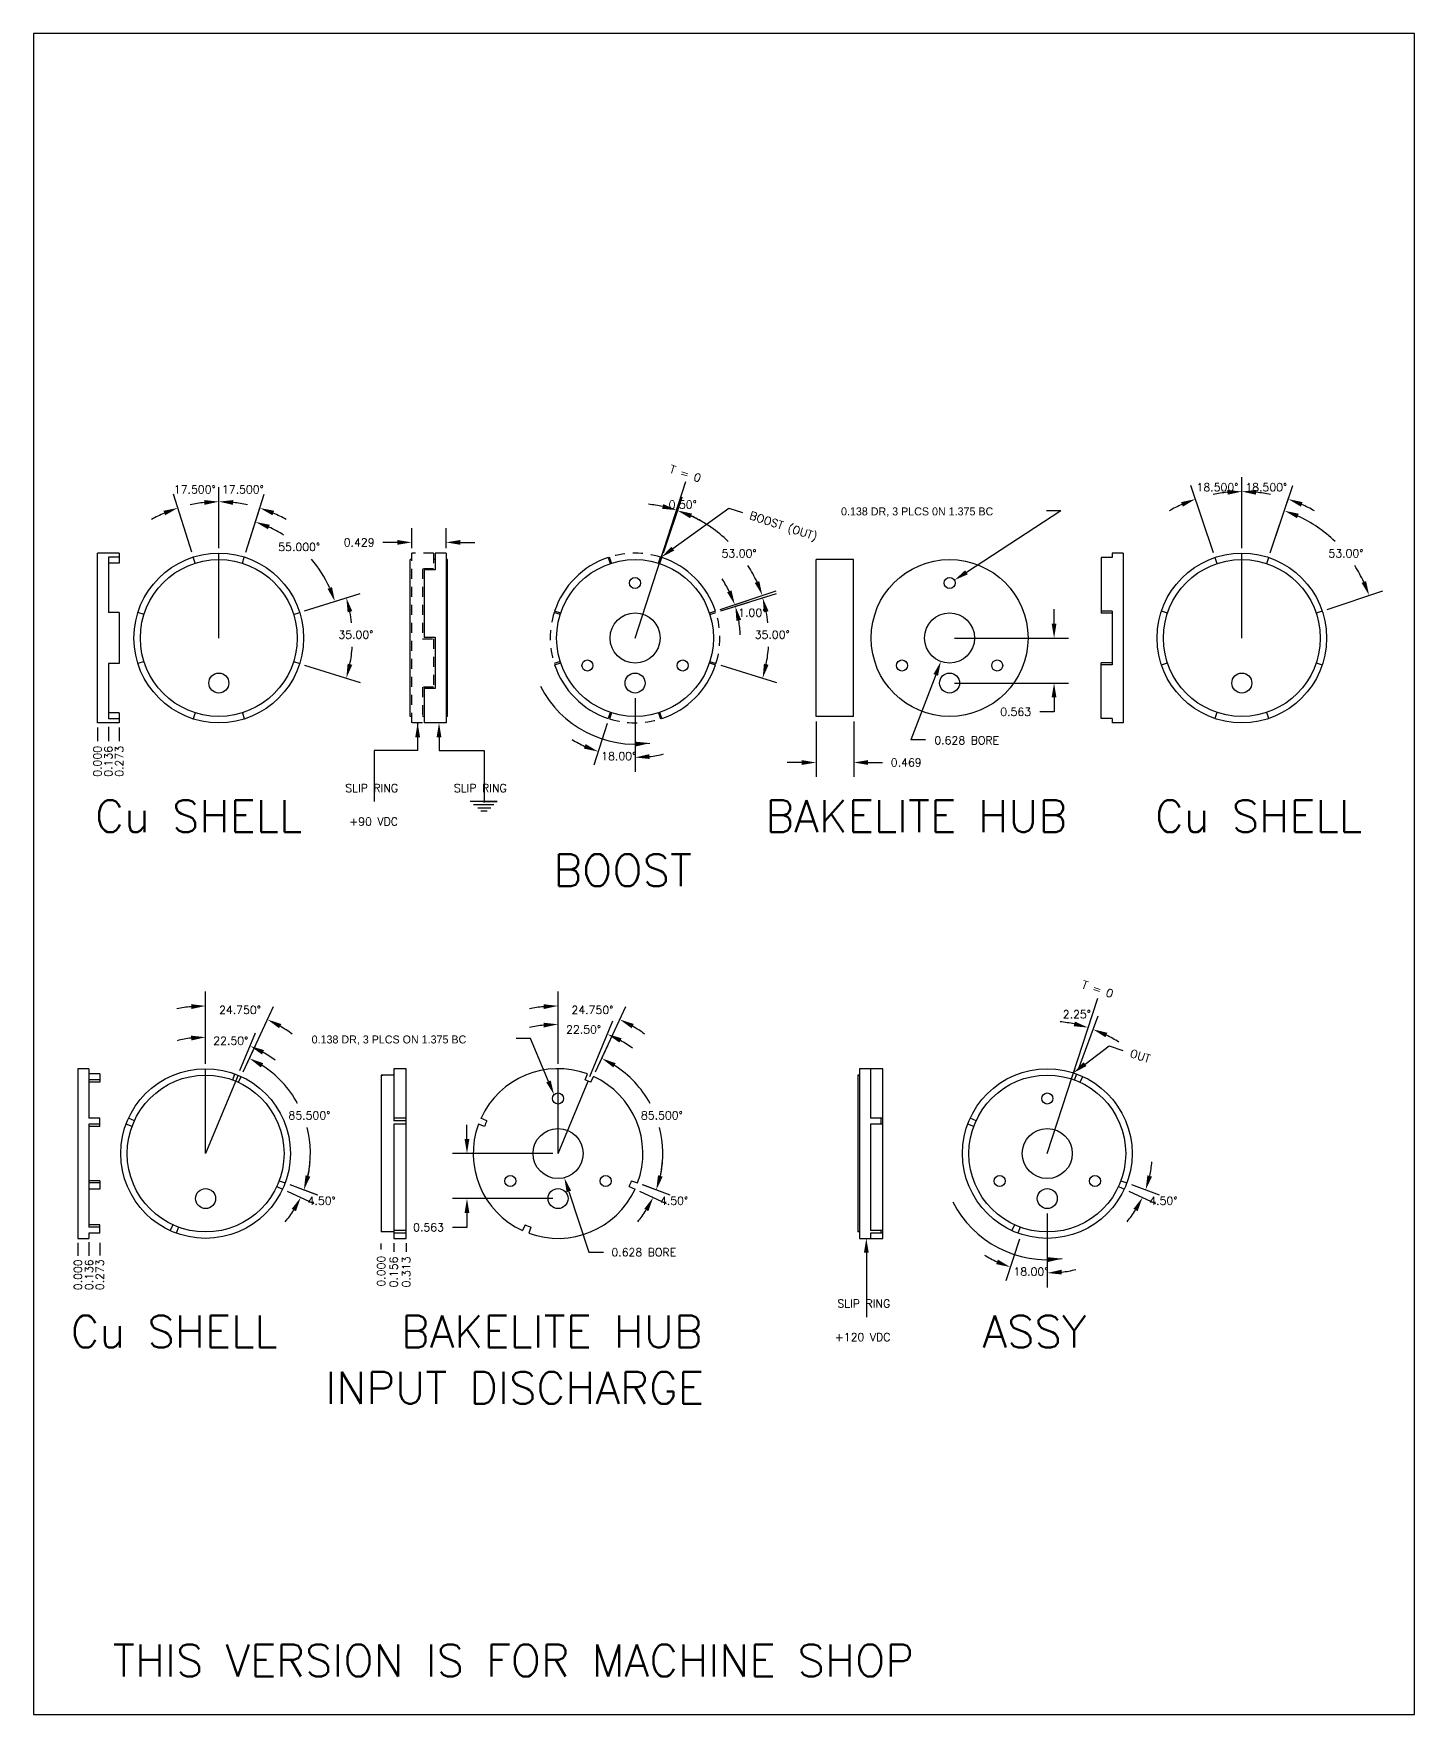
# Model space of a CAD drawing. Extents: x 0 to 50.6, y 0 to 21.
# Drawn here: x 33.34 to 50.59, y 0 to 21 of the extents above; entities that cross this region are included whole.
import ezdxf
from ezdxf.enums import TextEntityAlignment as Align

# ---------------------------------------------------------------- set-up
doc = ezdxf.new("R2010")
doc.units = 0
doc.header["$MEASUREMENT"] = 0
doc.linetypes.add('HIDDEN2', pattern=[0.1875, 0.125, -0.0625])
doc.layers.get('0').update_dxf_attribs({"linetype": 'CONTINUOUS'})
doc.layers.get('DEFPOINTS').update_dxf_attribs({"linetype": 'CONTINUOUS'})
for name, color, linetype in [('BORDER', 5, 'CONTINUOUS'), ('DIM', 1, 'CONTINUOUS'), ('HIDDEN2', 4, 'HIDDEN2'), ('OBJECT', 3, 'CONTINUOUS'), ('TEXT', 1, 'CONTINUOUS')]:
    doc.layers.add(name, color=color, linetype=linetype)
doc.styles.add('SIMPLEX', font='SIMPLEX')
doc.dimstyles.get("Standard").update_dxf_attribs({"dimtxt": 0.1, "dimasz": 0.18, "dimexe": 0.18, "dimexo": 0.063, "dimgap": 0.1, "dimtad": 0, "dimtih": 1, "dimtoh": 1, "dimdec": 3, "dimzin": 0, "dimdsep": 46, "dimtxsty": 'SIMPLEX', "dimcen": 0.1, "dimclrd": 1, "dimclre": 1, "dimclrt": 1, "dimadec": 0, "dimazin": 0, "dimtfac": 0.8, "dimtdec": 3, "dimtofl": 0, "dimtmove": 2, "dimatfit": 3, "dimfxl": 1, "dimtolj": 1, "dimtzin": 0, "dimarcsym": 0})

# ---------------------------------------------------------------- blocks, each defined once
blk = doc.blocks.new('*D14')
at = {"color": 1, "linetype": 'ByBlock', "transparency": 16777216}
for p, q in [((55.941, 10.933), (56.636, 11.152)), ((55.941, 10.258), (56.636, 10.039))]:
    blk.add_line(p, q, dxfattribs=at)
for start, end in [(6.5905, 11.3268), (348.6732, 356.2897)]:
    blk.add_arc((54.87, 10.595), 1.671, start, end, dxfattribs=at)
for points in [[(56.48, 10.916), (56.538, 10.931), (56.464, 11.098)], [(56.538, 10.26), (56.48, 10.275), (56.464, 10.093)]]:
    blk.add_solid(points, dxfattribs=at)
at = {"layer": 'DEFPOINTS', "color": 0, "linetype": 'ByBlock', "transparency": 16777216}
for p in [(55.805, 10.89), (55.881, 10.914), (56.529, 10.803), (55.805, 10.301), (55.881, 10.277)]:
    blk.add_point(p, dxfattribs=at)
at = {"color": 1, "linetype": 'ByBlock', "transparency": 16777216, "style": 'SIMPLEX'}
blk.add_text('35.00%%d', height=0.1, dxfattribs=at).set_placement((56.583, 10.637), align=Align.MIDDLE_CENTER)
blk = doc.blocks.new('*D21')
at = {"color": 1, "linetype": 'ByBlock', "transparency": 16777216}
for p, q in [((49.82, 9.845), (49.82, 8.923)), ((49.473, 9.527), (49.303, 9.005))]:
    blk.add_line(p, q, dxfattribs=at)
for start, end in [(238.1689, 245.0844), (276.9156, 283.8311)]:
    blk.add_arc((49.82, 10.595), 1.492, start, end, dxfattribs=at)
for points in [[(49.202, 9.27), (49.18, 9.214), (49.359, 9.176)], [(50.001, 9.084), (49.998, 9.144), (49.82, 9.103)]]:
    blk.add_solid(points, dxfattribs=at)
at = {"layer": 'DEFPOINTS', "color": 0, "linetype": 'ByBlock', "transparency": 16777216}
for p in [(50.162, 11.649), (49.82, 10.595), (49.82, 9.908), (49.492, 9.587), (49.626, 9.116)]:
    blk.add_point(p, dxfattribs=at)
at = {"color": 1, "linetype": 'ByBlock', "transparency": 16777216, "style": 'SIMPLEX'}
blk.add_text('18.00%%d', height=0.1, dxfattribs=at).set_placement((49.615, 9.12), align=Align.MIDDLE_CENTER)
blk = doc.blocks.new('*D25')
at = {"color": 1, "linetype": 'ByBlock', "transparency": 16777216}
for p, q in [((40.615, 10.125), (40.948, 9.972)), ((40.648, 10.207), (40.992, 10.08))]:
    blk.add_line(p, q, dxfattribs=at)
for start, end in [(347.6312, 355.5124), (319.4876, 327.3688)]:
    blk.add_arc((39.595, 10.595), 1.31, start, end, dxfattribs=at)
for points in [[(40.903, 10.307), (40.845, 10.323), (40.824, 10.142)], [(40.671, 9.904), (40.724, 9.875), (40.784, 10.047)]]:
    blk.add_solid(points, dxfattribs=at)
at = {"layer": 'DEFPOINTS', "color": 0, "linetype": 'ByBlock', "transparency": 16777216}
for p in [(40.485, 10.185), (40.514, 10.256), (40.558, 10.152), (40.589, 10.229), (40.805, 10.095)]:
    blk.add_point(p, dxfattribs=at)
at = {"color": 1, "linetype": 'ByBlock', "transparency": 16777216, "style": 'SIMPLEX'}
blk.add_text('4.50%%d', height=0.1, dxfattribs=at).set_placement((41.045, 10.006), align=Align.MIDDLE_CENTER)
blk = doc.blocks.new('*D24')
at = {"color": 1, "linetype": 'ByBlock', "transparency": 16777216}
for p, q in [((45.019, 10.125), (45.352, 9.972)), ((45.053, 10.207), (45.397, 10.08))]:
    blk.add_line(p, q, dxfattribs=at)
for start, end in [(347.6312, 355.5124), (319.4876, 327.3688)]:
    blk.add_arc((43.999, 10.595), 1.31, start, end, dxfattribs=at)
for points in [[(45.307, 10.307), (45.25, 10.323), (45.228, 10.142)], [(45.076, 9.904), (45.128, 9.875), (45.188, 10.047)]]:
    blk.add_solid(points, dxfattribs=at)
at = {"layer": 'DEFPOINTS', "color": 0, "linetype": 'ByBlock', "transparency": 16777216}
for p in [(44.889, 10.185), (44.919, 10.256), (44.962, 10.152), (44.994, 10.229), (45.21, 10.095)]:
    blk.add_point(p, dxfattribs=at)
at = {"color": 1, "linetype": 'ByBlock', "transparency": 16777216, "style": 'SIMPLEX'}
blk.add_text('4.50%%d', height=0.1, dxfattribs=at).set_placement((45.449, 10.006), align=Align.MIDDLE_CENTER)
blk = doc.blocks.new('*D22')
at = {"color": 1, "linetype": 'ByBlock', "transparency": 16777216}
for p, q in [((50.84, 10.125), (51.173, 9.972)), ((50.873, 10.207), (51.217, 10.08))]:
    blk.add_line(p, q, dxfattribs=at)
for start, end in [(347.6312, 355.5124), (319.4876, 327.3688)]:
    blk.add_arc((49.82, 10.595), 1.31, start, end, dxfattribs=at)
for points in [[(51.128, 10.307), (51.07, 10.323), (51.049, 10.142)], [(50.896, 9.904), (50.949, 9.875), (51.009, 10.047)]]:
    blk.add_solid(points, dxfattribs=at)
at = {"layer": 'DEFPOINTS', "color": 0, "linetype": 'ByBlock', "transparency": 16777216}
for p in [(50.71, 10.185), (50.739, 10.256), (50.782, 10.152), (50.814, 10.229), (51.03, 10.095)]:
    blk.add_point(p, dxfattribs=at)
at = {"color": 1, "linetype": 'ByBlock', "transparency": 16777216, "style": 'SIMPLEX'}
blk.add_text('4.50%%d', height=0.1, dxfattribs=at).set_placement((51.27, 10.006), align=Align.MIDDLE_CENTER)
blk = doc.blocks.new('*D23')
at = {"color": 1, "linetype": 'ByBlock', "transparency": 16777216}
blk.add_line((50.209, 11.649), (50.455, 12.316), dxfattribs=at)
for start, end in [(78.2377, 84.4755), (57.2745, 63.5123)]:
    blk.add_arc((49.82, 10.595), 1.654, start, end, dxfattribs=at)
for points in [[(50.165, 12.244), (50.149, 12.186), (50.331, 12.169)], [(50.546, 12.048), (50.57, 12.104), (50.392, 12.147)]]:
    blk.add_solid(points, dxfattribs=at)
at = {"layer": 'DEFPOINTS', "color": 0, "linetype": 'ByBlock', "transparency": 16777216}
for p in [(50.451, 12.538), (50.363, 12.158), (50.187, 11.59), (50.159, 11.515), (49.82, 10.595)]:
    blk.add_point(p, dxfattribs=at)
at = {"color": 1, "linetype": 'ByBlock', "transparency": 16777216, "style": 'SIMPLEX'}
blk.add_text('2.25%%d', height=0.1, dxfattribs=at).set_placement((50.189, 12.335), align=Align.MIDDLE_CENTER)
blk = doc.blocks.new('*D15')
at = {"color": 1, "linetype": 'ByBlock', "transparency": 16777216}
for p, q in [((59.366, 9.845), (59.366, 8.923)), ((59.019, 9.527), (58.849, 9.005))]:
    blk.add_line(p, q, dxfattribs=at)
for start, end in [(238.1689, 245.0844), (276.9156, 283.8311)]:
    blk.add_arc((59.366, 10.595), 1.492, start, end, dxfattribs=at)
for points in [[(58.748, 9.27), (58.726, 9.214), (58.905, 9.176)], [(59.547, 9.084), (59.544, 9.144), (59.366, 9.103)]]:
    blk.add_solid(points, dxfattribs=at)
at = {"layer": 'DEFPOINTS', "color": 0, "linetype": 'ByBlock', "transparency": 16777216}
for p in [(59.708, 11.649), (59.366, 10.595), (59.366, 9.908), (59.038, 9.587), (59.172, 9.116)]:
    blk.add_point(p, dxfattribs=at)
at = {"color": 1, "linetype": 'ByBlock', "transparency": 16777216, "style": 'SIMPLEX'}
blk.add_text('18.00%%d', height=0.1, dxfattribs=at).set_placement((59.161, 9.12), align=Align.MIDDLE_CENTER)
blk = doc.blocks.new('*D16')
at = {"color": 1, "linetype": 'ByBlock', "transparency": 16777216}
blk.add_line((59.722, 11.66), (59.956, 12.359), dxfattribs=at)
for start, end in [(78.1445, 84.2891), (59.2109, 65.3555)]:
    blk.add_arc((59.366, 10.595), 1.679, start, end, dxfattribs=at)
for points in [[(59.719, 12.268), (59.703, 12.21), (59.885, 12.193)], [(60.055, 12.094), (60.077, 12.15), (59.899, 12.188)]]:
    blk.add_solid(points, dxfattribs=at)
at = {"layer": 'DEFPOINTS', "color": 0, "linetype": 'ByBlock', "transparency": 16777216}
for p in [(60.001, 12.549), (59.892, 12.19), (59.702, 11.601), (59.677, 11.525), (59.366, 10.595)]:
    blk.add_point(p, dxfattribs=at)
at = {"color": 1, "linetype": 'ByBlock', "transparency": 16777216, "style": 'SIMPLEX'}
blk.add_text('0.50%%d', height=0.1, dxfattribs=at).set_placement((59.961, 12.263), align=Align.MIDDLE_CENTER)
blk = doc.blocks.new('*D19')
at = {"color": 1, "linetype": 'ByBlock', "transparency": 16777216}
for p, q in [((60.437, 10.933), (61.132, 11.152)), ((60.437, 10.258), (61.132, 10.039))]:
    blk.add_line(p, q, dxfattribs=at)
for start, end in [(6.5905, 11.3268), (348.6732, 356.2897)]:
    blk.add_arc((59.366, 10.595), 1.671, start, end, dxfattribs=at)
for points in [[(60.976, 10.916), (61.034, 10.931), (60.96, 11.098)], [(61.034, 10.26), (60.976, 10.275), (60.96, 10.093)]]:
    blk.add_solid(points, dxfattribs=at)
at = {"layer": 'DEFPOINTS', "color": 0, "linetype": 'ByBlock', "transparency": 16777216}
for p in [(60.3, 10.89), (60.377, 10.914), (61.024, 10.803), (60.3, 10.301), (60.377, 10.277)]:
    blk.add_point(p, dxfattribs=at)
at = {"color": 1, "linetype": 'ByBlock', "transparency": 16777216, "style": 'SIMPLEX'}
blk.add_text('35.00%%d', height=0.1, dxfattribs=at).set_placement((61.079, 10.637), align=Align.MIDDLE_CENTER)
blk = doc.blocks.new('*D18')
at = {"color": 1, "linetype": 'ByBlock', "transparency": 16777216}
for p, q in [((60.431, 10.952), (60.783, 11.07)), ((60.437, 10.933), (60.791, 11.045))]:
    blk.add_line(p, q, dxfattribs=at)
for start, end in [(26.3526, 34.2052), (1.7948, 9.6474)]:
    blk.add_arc((59.366, 10.595), 1.314, start, end, dxfattribs=at)
for points in [[(60.571, 11.19), (60.516, 11.167), (60.612, 11.013)], [(60.632, 10.809), (60.691, 10.823), (60.619, 10.991)]]:
    blk.add_solid(points, dxfattribs=at)
at = {"layer": 'DEFPOINTS', "color": 0, "linetype": 'ByBlock', "transparency": 16777216}
for p in [(60.371, 10.932), (60.616, 11.002), (60.295, 10.906), (60.3, 10.89), (60.377, 10.914)]:
    blk.add_point(p, dxfattribs=at)
at = {"color": 1, "linetype": 'ByBlock', "transparency": 16777216, "style": 'SIMPLEX'}
blk.add_text('1.00%%d', height=0.1, dxfattribs=at).set_placement((60.83, 10.912), align=Align.MIDDLE_CENTER)
blk = doc.blocks.new('*D17')
at = {"color": 1, "linetype": 'ByBlock', "transparency": 16777216}
for p, q in [((59.722, 11.66), (59.955, 12.357)), ((60.431, 10.952), (61.127, 11.185))]:
    blk.add_line(p, q, dxfattribs=at)
for start, end in [(46.0211, 65.3485), (24.6515, 32.7341)]:
    blk.add_arc((59.366, 10.595), 1.677, start, end, dxfattribs=at)
for points in [[(60.054, 12.092), (60.076, 12.148), (59.898, 12.186)], [(60.918, 11.306), (60.862, 11.284), (60.956, 11.128)]]:
    blk.add_solid(points, dxfattribs=at)
at = {"layer": 'DEFPOINTS', "color": 0, "linetype": 'ByBlock', "transparency": 16777216}
for p in [(59.702, 11.601), (60.669, 11.652), (59.677, 11.525), (60.371, 10.932), (60.295, 10.906)]:
    blk.add_point(p, dxfattribs=at)
at = {"color": 1, "linetype": 'ByBlock', "transparency": 16777216, "style": 'SIMPLEX'}
blk.add_text('53.00%%d', height=0.1, dxfattribs=at).set_placement((60.666, 11.652), align=Align.MIDDLE_CENTER)
blk = doc.blocks.new('*D20')
at = {"color": 1, "linetype": 'ByBlock', "transparency": 16777216}
for p, q in [((68.424, 11.66), (68.657, 12.357)), ((69.133, 10.952), (69.83, 11.185))]:
    blk.add_line(p, q, dxfattribs=at)
for start, end in [(46.0211, 65.3485), (24.6515, 32.7341)]:
    blk.add_arc((68.068, 10.595), 1.677, start, end, dxfattribs=at)
for points in [[(68.757, 12.092), (68.779, 12.148), (68.6, 12.186)], [(69.621, 11.306), (69.565, 11.284), (69.659, 11.128)]]:
    blk.add_solid(points, dxfattribs=at)
at = {"layer": 'DEFPOINTS', "color": 0, "linetype": 'ByBlock', "transparency": 16777216}
for p in [(68.404, 11.601), (69.371, 11.652), (68.379, 11.525), (69.073, 10.932), (68.998, 10.906)]:
    blk.add_point(p, dxfattribs=at)
at = {"color": 1, "linetype": 'ByBlock', "transparency": 16777216, "style": 'SIMPLEX'}
blk.add_text('53.00%%d', height=0.1, dxfattribs=at).set_placement((69.369, 11.652), align=Align.MIDDLE_CENTER)
blk = doc.blocks.new('*D26')
at = {"color": 1, "linetype": 'ByBlock', "transparency": 16777216}
for p, q in [((39.595, 11.717), (39.595, 12.229)), ((40.024, 11.632), (40.22, 12.105))]:
    blk.add_line(p, q, dxfattribs=at)
for start, end in [(97.0979, 104.1959), (53.3041, 60.4021)]:
    blk.add_arc((39.595, 10.595), 1.454, start, end, dxfattribs=at)
for points in [[(39.413, 12.068), (39.417, 12.008), (39.595, 12.049)], [(40.3, 11.833), (40.326, 11.887), (40.151, 11.939)]]:
    blk.add_solid(points, dxfattribs=at)
at = {"layer": 'DEFPOINTS', "color": 0, "linetype": 'ByBlock', "transparency": 16777216}
for p in [(39.923, 12.012), (39.595, 11.654), (40, 11.574), (39.595, 10.595), (39.595, 10.595)]:
    blk.add_point(p, dxfattribs=at)
at = {"color": 1, "linetype": 'ByBlock', "transparency": 16777216, "style": 'SIMPLEX'}
blk.add_text('22.50%%d', height=0.1, dxfattribs=at).set_placement((39.909, 12.005), align=Align.MIDDLE_CENTER)
blk = doc.blocks.new('*D27')
at = {"color": 1, "linetype": 'ByBlock', "transparency": 16777216}
for p, q in [((43.999, 11.719), (43.999, 12.39)), ((44.398, 11.559), (44.686, 12.253))]:
    blk.add_line(p, q, dxfattribs=at)
for start, end in [(96.3925, 102.785), (54.715, 61.1075)]:
    blk.add_arc((43.999, 10.595), 1.614, start, end, dxfattribs=at)
for points in [[(43.818, 12.23), (43.821, 12.17), (43.999, 12.21)], [(44.766, 11.982), (44.792, 12.036), (44.617, 12.087)]]:
    blk.add_solid(points, dxfattribs=at)
at = {"layer": 'DEFPOINTS', "color": 0, "linetype": 'ByBlock', "transparency": 16777216}
for p in [(44.26, 12.188), (43.999, 11.656), (44.374, 11.501), (43.999, 10.595), (43.999, 10.595)]:
    blk.add_point(p, dxfattribs=at)
at = {"color": 1, "linetype": 'ByBlock', "transparency": 16777216, "style": 'SIMPLEX'}
blk.add_text('22.50%%d', height=0.1, dxfattribs=at).set_placement((44.318, 12.145), align=Align.MIDDLE_CENTER)
blk = doc.blocks.new('*D28')
at = {"color": 1, "linetype": 'ByBlock', "transparency": 16777216}
for p, q in [((39.595, 11.717), (39.595, 12.62)), ((40.065, 11.615), (40.442, 12.434))]:
    blk.add_line(p, q, dxfattribs=at)
for start, end in [(95.594, 101.1879), (54.0621, 59.656)]:
    blk.add_arc((39.595, 10.595), 1.844, start, end, dxfattribs=at)
for points in [[(39.414, 12.461), (39.417, 12.401), (39.595, 12.44)], [(40.513, 12.161), (40.541, 12.214), (40.367, 12.27)]]:
    blk.add_solid(points, dxfattribs=at)
at = {"layer": 'DEFPOINTS', "color": 0, "linetype": 'ByBlock', "transparency": 16777216}
for p in [(40.024, 12.389), (39.595, 11.654), (40.039, 11.558), (40.005, 11.485), (39.595, 10.595)]:
    blk.add_point(p, dxfattribs=at)
at = {"color": 1, "linetype": 'ByBlock', "transparency": 16777216, "style": 'SIMPLEX'}
blk.add_text('24.750%%d', height=0.1, dxfattribs=at).set_placement((40.024, 12.389), align=Align.MIDDLE_CENTER)
blk = doc.blocks.new('*D29')
at = {"color": 1, "linetype": 'ByBlock', "transparency": 16777216}
for p, q in [((40.065, 11.615), (40.218, 11.947)), ((40.648, 10.207), (40.991, 10.08))]:
    blk.add_line(p, q, dxfattribs=at)
for start, end in [(28.5942, 57.3624), (347.6376, 14.4386)]:
    blk.add_arc((39.595, 10.595), 1.309, start, end, dxfattribs=at)
for points in [[(40.286, 11.671), (40.315, 11.724), (40.143, 11.784)], [(40.902, 10.307), (40.844, 10.324), (40.823, 10.143)]]:
    blk.add_solid(points, dxfattribs=at)
at = {"layer": 'DEFPOINTS', "color": 0, "linetype": 'ByBlock', "transparency": 16777216}
for p in [(40.039, 11.558), (40.005, 11.485), (40.828, 11.033), (40.514, 10.256), (40.589, 10.229)]:
    blk.add_point(p, dxfattribs=at)
at = {"color": 1, "linetype": 'ByBlock', "transparency": 16777216, "style": 'SIMPLEX'}
blk.add_text('85.500%%d', height=0.1, dxfattribs=at).set_placement((40.892, 11.072), align=Align.MIDDLE_CENTER)
blk = doc.blocks.new('*D30')
at = {"color": 1, "linetype": 'ByBlock', "transparency": 16777216}
for p, q in [((55.208, 11.666), (55.382, 12.218)), ((55.941, 10.933), (56.493, 11.107))]:
    blk.add_line(p, q, dxfattribs=at)
for start, end in [(57.8196, 65.7166), (24.2834, 40.4789)]:
    blk.add_arc((54.87, 10.595), 1.521, start, end, dxfattribs=at)
for points in [[(55.485, 11.954), (55.507, 12.01), (55.328, 12.046)], [(56.285, 11.232), (56.229, 11.21), (56.321, 11.053)]]:
    blk.add_solid(points, dxfattribs=at)
at = {"layer": 'DEFPOINTS', "color": 0, "linetype": 'ByBlock', "transparency": 16777216}
for p in [(55.189, 11.606), (55.88, 11.733), (55.165, 11.53), (55.805, 10.89), (55.881, 10.914)]:
    blk.add_point(p, dxfattribs=at)
at = {"color": 1, "linetype": 'ByBlock', "transparency": 16777216, "style": 'SIMPLEX'}
blk.add_text('55.000%%d', height=0.1, dxfattribs=at).set_placement((55.875, 11.733), align=Align.MIDDLE_CENTER)
blk = doc.blocks.new('*D31')
at = {"color": 1, "linetype": 'ByBlock', "transparency": 16777216}
for p, q in [((64.602, 10.775), (64.602, 10.955)), ((63.359, 10.595), (64.782, 10.595)), ((63.359, 10.033), (64.782, 10.033)), ((64.602, 9.673), (64.422, 9.673)), ((64.602, 9.853), (64.602, 9.673))]:
    blk.add_line(p, q, dxfattribs=at)
for points in [[(64.572, 10.775), (64.632, 10.775), (64.602, 10.595)], [(64.572, 9.853), (64.632, 9.853), (64.602, 10.033)]]:
    blk.add_solid(points, dxfattribs=at)
at = {"layer": 'DEFPOINTS', "color": 0, "linetype": 'ByBlock', "transparency": 16777216}
for p in [(63.296, 10.595), (63.296, 10.033), (64.602, 10.033)]:
    blk.add_point(p, dxfattribs=at)
at = {"color": 1, "linetype": 'ByBlock', "transparency": 16777216, "style": 'SIMPLEX'}
blk.add_text('0.563', height=0.1, dxfattribs=at).set_placement((64.122, 9.673), align=Align.MIDDLE_CENTER)
blk = doc.blocks.new('*D32')
at = {"color": 1, "linetype": 'ByBlock', "transparency": 16777216}
for p, q in [((54.589, 11.718), (54.589, 12.479)), ((54.926, 11.666), (55.155, 12.391))]:
    blk.add_line(p, q, dxfattribs=at)
for start, end in [(96.0583, 102.1167), (60.3833, 66.4417)]:
    blk.add_arc((54.589, 10.595), 1.703, start, end, dxfattribs=at)
for points in [[(54.407, 12.319), (54.41, 12.259), (54.589, 12.299)], [(55.259, 12.129), (55.28, 12.185), (55.101, 12.22)]]:
    blk.add_solid(points, dxfattribs=at)
at = {"layer": 'DEFPOINTS', "color": 0, "linetype": 'ByBlock', "transparency": 16777216}
for p in [(54.679, 12.296), (54.589, 11.655), (54.907, 11.606), (54.883, 11.53), (54.589, 10.595)]:
    blk.add_point(p, dxfattribs=at)
at = {"color": 1, "linetype": 'ByBlock', "transparency": 16777216, "style": 'SIMPLEX'}
blk.add_text('17.500%%d', height=0.1, dxfattribs=at).set_placement((54.889, 12.452), align=Align.MIDDLE_CENTER)
blk = doc.blocks.new('*D33')
at = {"color": 1, "linetype": 'ByBlock', "transparency": 16777216}
for p, q in [((54.251, 11.666), (54.022, 12.391)), ((54.589, 11.718), (54.589, 12.479))]:
    blk.add_line(p, q, dxfattribs=at)
for start, end in [(77.8833, 83.9417), (113.5583, 119.6167)]:
    blk.add_arc((54.589, 10.595), 1.703, start, end, dxfattribs=at)
for points in [[(53.897, 12.185), (53.918, 12.129), (54.076, 12.22)], [(54.767, 12.259), (54.77, 12.319), (54.589, 12.299)]]:
    blk.add_solid(points, dxfattribs=at)
at = {"layer": 'DEFPOINTS', "color": 0, "linetype": 'ByBlock', "transparency": 16777216}
for p in [(54.498, 12.296), (54.27, 11.606), (54.589, 11.655), (54.294, 11.53), (54.589, 10.595)]:
    blk.add_point(p, dxfattribs=at)
at = {"color": 1, "linetype": 'ByBlock', "transparency": 16777216, "style": 'SIMPLEX'}
blk.add_text('17.500%%d', height=0.1, dxfattribs=at).set_placement((54.288, 12.452), align=Align.MIDDLE_CENTER)
blk = doc.blocks.new('*D34')
at = {"color": 1, "linetype": 'ByBlock', "transparency": 16777216}
for p, q in [((68.068, 11.718), (68.068, 12.605)), ((68.424, 11.66), (68.706, 12.501))]:
    blk.add_line(p, q, dxfattribs=at)
for start, end in [(95.6387, 101.2774), (60.2226, 65.8613)]:
    blk.add_arc((68.068, 10.595), 1.83, start, end, dxfattribs=at)
for points in [[(67.887, 12.446), (67.89, 12.386), (68.068, 12.425)], [(68.806, 12.237), (68.827, 12.293), (68.649, 12.331)]]:
    blk.add_solid(points, dxfattribs=at)
at = {"layer": 'DEFPOINTS', "color": 0, "linetype": 'ByBlock', "transparency": 16777216}
for p in [(68.528, 12.366), (68.068, 11.655), (68.404, 11.601), (68.379, 11.525), (68.068, 10.595)]:
    blk.add_point(p, dxfattribs=at)
at = {"color": 1, "linetype": 'ByBlock', "transparency": 16777216, "style": 'SIMPLEX'}
blk.add_text('18.500%%d', height=0.1, dxfattribs=at).set_placement((68.373, 12.479), align=Align.MIDDLE_CENTER)
blk = doc.blocks.new('*D35')
at = {"color": 1, "linetype": 'ByBlock', "transparency": 16777216}
for p, q in [((68.068, 11.718), (68.068, 12.605)), ((67.712, 11.66), (67.43, 12.501))]:
    blk.add_line(p, q, dxfattribs=at)
for start, end in [(78.7226, 84.3613), (114.1387, 119.7774)]:
    blk.add_arc((68.068, 10.595), 1.83, start, end, dxfattribs=at)
for points in [[(68.246, 12.386), (68.249, 12.446), (68.068, 12.425)], [(67.309, 12.293), (67.331, 12.237), (67.488, 12.331)]]:
    blk.add_solid(points, dxfattribs=at)
at = {"layer": 'DEFPOINTS', "color": 0, "linetype": 'ByBlock', "transparency": 16777216}
for p in [(67.608, 12.366), (67.732, 11.601), (68.068, 11.655), (67.757, 11.525), (68.068, 10.595)]:
    blk.add_point(p, dxfattribs=at)
at = {"color": 1, "linetype": 'ByBlock', "transparency": 16777216, "style": 'SIMPLEX'}
blk.add_text('18.500%%d', height=0.1, dxfattribs=at).set_placement((67.763, 12.479), align=Align.MIDDLE_CENTER)
blk = doc.blocks.new('*D36')
at = {"color": 1, "linetype": 'ByBlock', "transparency": 16777216}
for p, q in [((42.861, 10.775), (42.861, 10.955)), ((43.936, 10.595), (42.681, 10.595)), ((43.936, 10.033), (42.681, 10.033)), ((42.861, 9.673), (42.681, 9.673)), ((42.861, 9.853), (42.861, 9.673))]:
    blk.add_line(p, q, dxfattribs=at)
for points in [[(42.831, 10.775), (42.891, 10.775), (42.861, 10.595)], [(42.831, 9.853), (42.891, 9.853), (42.861, 10.033)]]:
    blk.add_solid(points, dxfattribs=at)
at = {"layer": 'DEFPOINTS', "color": 0, "linetype": 'ByBlock', "transparency": 16777216}
for p in [(43.999, 10.595), (42.861, 10.033), (43.999, 10.033)]:
    blk.add_point(p, dxfattribs=at)
at = {"color": 1, "linetype": 'ByBlock', "transparency": 16777216, "style": 'SIMPLEX'}
blk.add_text('0.563', height=0.1, dxfattribs=at).set_placement((42.381, 9.673), align=Align.MIDDLE_CENTER)
blk = doc.blocks.new('*D37')
at = {"color": 1, "linetype": 'ByBlock', "transparency": 16777216}
for p, q in [((46.619, 12.406), (46.619, 11.713)), ((47.088, 12.406), (47.088, 11.713)), ((46.439, 11.893), (46.259, 11.893)), ((47.268, 11.893), (47.448, 11.893))]:
    blk.add_line(p, q, dxfattribs=at)
for points in [[(46.439, 11.923), (46.439, 11.863), (46.619, 11.893)], [(47.268, 11.923), (47.268, 11.863), (47.088, 11.893)]]:
    blk.add_solid(points, dxfattribs=at)
at = {"layer": 'DEFPOINTS', "color": 0, "linetype": 'ByBlock', "transparency": 16777216}
for p in [(46.619, 12.469), (47.088, 12.469), (47.088, 11.893)]:
    blk.add_point(p, dxfattribs=at)
at = {"color": 1, "linetype": 'ByBlock', "transparency": 16777216, "style": 'SIMPLEX'}
blk.add_text('0.469', height=0.1, dxfattribs=at).set_placement((47.745, 11.893), align=Align.MIDDLE_CENTER)
blk = doc.blocks.new('*D38')
at = {"color": 1, "linetype": 'ByBlock', "transparency": 16777216}
for p, q in [((41.565, 14.572), (41.565, 14.823)), ((41.994, 14.572), (41.994, 14.823)), ((41.385, 14.643), (41.205, 14.643)), ((42.174, 14.643), (42.354, 14.643))]:
    blk.add_line(p, q, dxfattribs=at)
for points in [[(41.385, 14.673), (41.385, 14.613), (41.565, 14.643)], [(42.174, 14.673), (42.174, 14.613), (41.994, 14.643)]]:
    blk.add_solid(points, dxfattribs=at)
at = {"layer": 'DEFPOINTS', "color": 0, "linetype": 'ByBlock', "transparency": 16777216}
for p in [(41.565, 14.643), (41.565, 14.509), (41.994, 14.509)]:
    blk.add_point(p, dxfattribs=at)
at = {"color": 1, "linetype": 'ByBlock', "transparency": 16777216, "style": 'SIMPLEX'}
blk.add_text('0.429', height=0.1, dxfattribs=at).set_placement((40.908, 14.643), align=Align.MIDDLE_CENTER)

msp = doc.modelspace()

# ---------------------------------------------------------------- linework, layer by layer
at = {"layer": 'BORDER'}
for p, q in [((33.3379, 21), (33.3379, 0)), ((50.593, 21), (33.3379, 21)), ((50.593, 0), (50.593, 21)), ((33.3379, 0), (50.593, 0))]:
    msp.add_line(p, q, dxfattribs=at)
at = {"layer": 'DIM'}
for p, q in [((40.8541, 13.4486), (41.4889, 15.4022)), ((35.6522, 13.4486), (35.6522, 14.5086)), ((38.4919, 14.5086), (38.3557, 14.5086)), ((38.3557, 14.5086), (38.3557, 14.3007)), ((38.4919, 14.5086), (38.4919, 12.3886)), ((41.1817, 14.4567), (41.1964, 14.502)), ((46.9531, 14.5086), (46.8169, 14.5086)), ((46.8169, 14.5086), (46.8169, 14.4538)), ((46.9531, 14.5086), (46.9531, 12.3886)), ((48.4367, 13.4486), (48.4367, 14.5078)), ((38.2194, 14.3007), (38.2194, 13.4579)), ((38.3557, 14.3007), (38.2194, 14.3007)), ((40.5178, 14.4538), (40.5432, 14.378)), ((41.1651, 14.378), (41.1905, 14.4538)), ((46.6806, 14.4538), (46.6806, 13.7596)), ((46.8169, 14.4538), (46.6806, 14.4538)), ((39.9248, 13.7596), (39.8489, 13.7849)), ((41.8594, 13.7849), (41.7835, 13.7596)), ((46.8169, 13.7849), (46.6806, 13.7849)), ((46.8169, 13.7596), (46.6806, 13.7596)), ((46.8169, 13.7849), (46.8169, 13.1122)), ((38.2194, 13.4579), (38.3557, 13.4579)), ((38.3557, 13.4579), (38.3557, 12.8181)), ((39.8489, 13.1123), (39.9248, 13.1376)), ((41.7835, 13.1376), (41.8594, 13.1123)), ((46.8169, 13.1376), (46.6806, 13.1376)), ((46.6806, 12.4433), (46.6806, 13.1376)), ((46.8169, 13.1122), (46.6806, 13.1122)), ((38.2194, 12.8181), (38.2194, 12.3886)), ((38.3557, 12.8181), (38.2194, 12.8181)), ((40.5432, 12.5192), (40.5178, 12.4434)), ((46.8169, 12.4433), (46.6806, 12.4433)), ((46.8169, 12.4433), (46.8169, 12.3886)), ((34.136, 12.3286), (34.136, 12.1603)), ((34.2723, 12.3393), (34.2723, 12.1603)), ((34.4085, 12.332), (34.4085, 12.1603)), ((38.4919, 12.3886), (38.2194, 12.3886)), ((46.9531, 12.3886), (46.8169, 12.3886)), ((38.4043, 12.0438), (38.9699, 12.0438)), ((38.9699, 12.0438), (38.9699, 11.3951)), ((39.1321, 11.4061), (38.7926, 11.4061)), ((38.8365, 11.3696), (39.09, 11.3696)), ((38.8872, 11.3257), (39.0528, 11.3257)), ((38.9278, 11.2886), (39.0055, 11.2886)), ((46.0058, 7.0074), (46.6369, 8.9497)), ((35.4872, 7.0074), (35.4872, 8.066)), ((35.8926, 7.986), (35.4872, 7.0074)), ((46.3334, 8.0155), (46.3481, 8.0608)), ((40.0269, 6.5341), (40.2778, 5.774)), ((33.8926, 5.8925), (33.8926, 5.73)), ((34.0289, 5.8999), (34.0289, 5.73)), ((34.1651, 5.8925), (34.1651, 5.7323)), ((37.6815, 5.8078), (37.6815, 5.8834)), ((37.8378, 5.8874), (37.8378, 5.7804)), ((37.994, 5.8874), (37.994, 5.7804)), ((40.2778, 5.774), (40.4578, 5.774))]:
    msp.add_line(p, q, dxfattribs=at)
at = {"layer": 'DIM', "color": 1}
for p, q in [((41.3253, 14.5653), (42.0255, 15.0714)), ((42.0255, 15.0714), (42.1966, 15.0158)), ((44.9949, 14.2692), (46.1762, 15.042)), ((45.9962, 15.042), (46.1762, 15.042)), ((44.6116, 12.9875), (44.3023, 12.1764)), ((38.1369, 12.3886), (38.1369, 12.0438)), ((38.4043, 12.2086), (38.4043, 12.0438)), ((37.5949, 12.0438), (37.5949, 11.4061)), ((38.1369, 12.0438), (37.5949, 12.0438)), ((44.4823, 12.1764), (44.3023, 12.1764)), ((38.9521, 11.4061), (39.1321, 11.4061)), ((39.5478, 8.4433), (39.3678, 8.4433)), ((39.7721, 7.9087), (39.5478, 8.4433)), ((46.4769, 8.1241), (46.7781, 8.3519)), ((46.7781, 8.3519), (46.9493, 8.2963)), ((43.7442, 5.7674), (43.7442, 4.9649))]:
    msp.add_line(p, q, dxfattribs=at)
at = {"layer": 'DIM'}
for centre in [(35.6522, 12.8861), (40.8541, 12.8861), (44.7845, 12.8861), (48.4367, 12.8861), (35.4872, 6.4449), (39.8915, 6.4449), (46.0058, 6.4449)]:
    msp.add_circle(centre, 0.125, dxfattribs=at)
for centre, radius, start, end in [((40.8541, 13.4486), 1.06, 108.5, 161.5), ((40.8541, 13.4486), 1.06, 18.5, 71.5), ((40.8541, 13.4486), 1.06, 198.5, 251.5), ((40.8541, 13.4486), 1.06, 288.5, 341.5), ((40.8541, 13.4486), 1.3265, 207, 278.0575), ((46.0058, 7.0074), 1.3265, 207, 278.0575)]:
    msp.add_arc(centre, radius, start, end, dxfattribs=at)
at = {"layer": 'DIM', "color": 1}
for points in [[(41.3434, 14.5414), (41.3072, 14.5892), (41.1817, 14.4567)], [(45.0113, 14.2441), (44.9785, 14.2943), (44.8443, 14.1707)], [(44.5836, 12.9982), (44.6396, 12.9768), (44.6757, 13.1557)], [(38.1069, 12.2086), (38.1669, 12.2086), (38.1369, 12.3886)], [(38.3743, 12.2086), (38.4343, 12.2086), (38.4043, 12.3886)], [(40.8585, 12.1532), (40.8625, 12.0934), (41.0401, 12.1352)], [(46.495, 8.1002), (46.4588, 8.1481), (46.3334, 8.0155)], [(39.7997, 7.9203), (39.7444, 7.8971), (39.8417, 7.7427)], [(43.7142, 5.7674), (43.7742, 5.7674), (43.7442, 5.9474)], [(46.0102, 5.7121), (46.0141, 5.6522), (46.1918, 5.694)]]:
    msp.add_solid(points, dxfattribs=at)
at = {"layer": 'DIM'}
msp.add_solid([(39.9984, 6.5247), (40.0554, 6.5435), (39.9705, 6.7051)], dxfattribs=at)
at = {"layer": 'HIDDEN2'}
for p, q in [((38.0632, 12.3886), (38.0632, 14.5086)), ((38.3357, 14.5086), (38.0632, 14.5086)), ((38.3357, 14.5086), (38.3357, 14.3116)), ((38.1994, 14.3116), (38.1994, 13.4394)), ((38.3357, 14.3116), (38.1994, 14.3116)), ((40.5595, 14.3832), (40.5354, 14.4595)), ((41.1488, 14.3832), (41.1729, 14.4595)), ((48.1004, 14.4538), (48.1258, 14.378)), ((48.7477, 14.378), (48.7731, 14.4538)), ((39.9195, 13.7433), (39.8432, 13.7674)), ((41.7888, 13.7433), (41.8651, 13.7674)), ((47.5074, 13.7596), (47.4315, 13.7849)), ((49.442, 13.7849), (49.3661, 13.7596)), ((38.1994, 13.4394), (38.3357, 13.4394)), ((38.3357, 13.4394), (38.3357, 12.8331)), ((39.9195, 13.1539), (39.8432, 13.1299)), ((41.7888, 13.1539), (41.8651, 13.1299)), ((47.4315, 13.1123), (47.5074, 13.1376)), ((49.3661, 13.1376), (49.442, 13.1123)), ((38.1994, 12.8331), (38.1994, 12.3886)), ((38.3357, 12.8331), (38.1994, 12.8331)), ((40.5595, 12.514), (40.5354, 12.4377)), ((41.1488, 12.514), (41.1729, 12.4377)), ((48.1258, 12.5192), (48.1004, 12.4434)), ((48.7731, 12.4434), (48.7477, 12.5192)), ((38.1994, 12.3886), (38.0632, 12.3886))]:
    msp.add_line(p, q, dxfattribs=at)
for start, end in [(72.5, 107.5), (162.5, 197.5), (342.5, 17.5), (252.5, 287.5)]:
    msp.add_arc((40.8541, 13.4486), 1.06, start, end, dxfattribs=at)
at = {"layer": 'OBJECT'}
for p, q in [((34.136, 12.3886), (34.136, 14.5086)), ((34.4085, 14.5086), (34.136, 14.5086)), ((34.4085, 14.5086), (34.4085, 14.3832)), ((34.2723, 14.4595), (34.2723, 13.7674)), ((34.4085, 14.4595), (34.2723, 14.4595)), ((34.4085, 14.3832), (34.2723, 14.3832)), ((35.3575, 14.3832), (35.3334, 14.4595)), ((35.9469, 14.3832), (35.9709, 14.4595)), ((38.0432, 12.4686), (38.0432, 14.4286)), ((38.0632, 14.4286), (38.0432, 14.4286)), ((38.3557, 14.4286), (38.3357, 14.4286)), ((38.5119, 14.4286), (38.4919, 14.4286)), ((38.5119, 12.4686), (38.5119, 14.4286)), ((43.1169, 12.4686), (43.1169, 14.4286)), ((43.5857, 14.4286), (43.1169, 14.4286)), ((43.5857, 12.4686), (43.5857, 14.4286)), ((34.4085, 13.7674), (34.2723, 13.7674)), ((34.4085, 13.7674), (34.4085, 13.1299)), ((34.7175, 13.7433), (34.6412, 13.7674)), ((36.5868, 13.7433), (36.6631, 13.7674)), ((34.2723, 13.1299), (34.2723, 12.4377)), ((34.4085, 13.1299), (34.2723, 13.1299)), ((34.7175, 13.1539), (34.6412, 13.1299)), ((36.5868, 13.1539), (36.6631, 13.1299)), ((34.4085, 12.514), (34.2723, 12.514)), ((34.4085, 12.4377), (34.2723, 12.4377)), ((34.4085, 12.514), (34.4085, 12.3886)), ((35.3575, 12.514), (35.3334, 12.4377)), ((35.9469, 12.514), (35.9709, 12.4377)), ((38.0632, 12.4686), (38.0432, 12.4686)), ((38.2194, 12.4686), (38.1994, 12.4686)), ((38.5119, 12.4686), (38.4919, 12.4686)), ((41.1905, 12.4434), (41.1651, 12.5192)), ((43.5857, 12.4686), (43.1169, 12.4686)), ((34.2723, 12.3886), (34.136, 12.3886)), ((34.4085, 12.3886), (34.2723, 12.3886)), ((33.8926, 8.0674), (33.8926, 5.9474)), ((34.0289, 8.0674), (33.8926, 8.0674)), ((34.0289, 8.0674), (34.0289, 7.4512)), ((34.1651, 8.0019), (34.0289, 8.0019)), ((34.1651, 8.0019), (34.1651, 7.8974)), ((35.8264, 7.9268), (35.8541, 8.0019)), ((37.6815, 7.9874), (37.6815, 6.0274)), ((37.8378, 7.9874), (37.6815, 7.9874)), ((37.6815, 7.9874), (37.7015, 7.9874)), ((37.994, 8.0674), (37.8378, 8.0674)), ((37.8378, 8.0674), (37.8378, 7.4177)), ((37.994, 5.9474), (37.994, 8.0674)), ((39.8915, 7.0074), (39.8915, 8.068)), ((40.2306, 7.9268), (40.2583, 8.0019)), ((43.6383, 7.9874), (43.6383, 6.0274)), ((43.6583, 7.9874), (43.6383, 7.9874)), ((43.6383, 7.9874), (43.6583, 7.9874)), ((43.6583, 8.0674), (43.6583, 5.9474)), ((43.9508, 8.0674), (43.6583, 8.0674)), ((43.7945, 8.0674), (43.7945, 7.4512)), ((43.9508, 5.9474), (43.9508, 8.0674)), ((46.345, 7.9268), (46.3727, 8.0019)), ((34.1651, 7.9268), (34.0289, 7.9268)), ((34.1651, 7.8974), (34.0289, 7.8974)), ((35.8975, 7.8974), (35.931, 7.97)), ((39.8915, 7.0074), (40.2665, 7.9128)), ((40.3017, 7.8974), (40.3352, 7.97)), ((46.4161, 7.8974), (46.4496, 7.97)), ((34.1651, 7.4512), (34.0289, 7.4512)), ((34.1651, 7.3743), (34.0289, 7.3743)), ((34.0289, 7.3743), (34.0289, 6.088)), ((34.1651, 7.3466), (34.1651, 7.4512)), ((34.5678, 7.3466), (34.4927, 7.3743)), ((34.5972, 7.4177), (34.5246, 7.4512)), ((37.994, 7.4512), (37.8378, 7.4512)), ((37.994, 7.4177), (37.8378, 7.4177)), ((37.994, 7.3743), (37.8378, 7.3743)), ((37.8378, 7.3743), (37.8378, 5.9474)), ((38.972, 7.3466), (38.897, 7.3743)), ((39.0015, 7.4177), (38.9288, 7.4512)), ((43.9508, 7.4512), (43.7945, 7.4512)), ((43.9508, 7.3743), (43.7945, 7.3743)), ((43.7945, 7.3743), (43.7945, 6.0448)), ((43.9308, 7.3743), (43.9308, 7.4512)), ((45.0864, 7.3466), (45.0113, 7.3743)), ((45.1158, 7.4177), (45.0432, 7.4512)), ((34.1651, 7.3466), (34.0289, 7.3466)), ((34.1651, 6.6682), (34.0289, 6.6682)), ((34.1651, 6.6405), (34.0289, 6.6405)), ((34.1651, 6.5636), (34.0289, 6.5636)), ((34.1651, 6.6682), (34.1651, 6.5636)), ((36.3772, 6.5971), (36.4499, 6.5636)), ((36.4066, 6.6682), (36.4817, 6.6405)), ((40.7814, 6.5971), (40.8541, 6.5636)), ((40.8109, 6.6682), (40.8859, 6.6405)), ((46.8958, 6.5971), (46.9685, 6.5636)), ((46.9253, 6.6682), (47.0003, 6.6405)), ((34.1651, 6.1174), (34.0289, 6.1174)), ((34.1651, 6.0129), (34.1651, 6.1174)), ((35.0769, 6.1174), (35.0434, 6.0448)), ((39.4812, 6.1174), (39.4477, 6.0448)), ((45.5955, 6.1174), (45.5621, 6.0448)), ((33.8926, 5.9474), (34.0289, 5.9474)), ((34.1651, 6.088), (34.0289, 6.088)), ((34.1651, 6.0129), (34.0289, 6.0129)), ((34.0289, 6.0129), (34.0289, 5.9474)), ((35.148, 6.088), (35.1203, 6.0129)), ((37.8378, 6.0274), (37.6815, 6.0274)), ((37.994, 6.0448), (37.8378, 6.0448)), ((37.994, 6.0129), (37.8378, 6.0129)), ((37.8378, 5.9474), (37.994, 5.9474)), ((39.5523, 6.088), (39.5246, 6.0129)), ((43.6583, 6.0274), (43.6383, 6.0274)), ((43.6583, 5.9474), (43.9508, 5.9474)), ((43.9508, 6.0448), (43.7945, 6.0448)), ((43.9508, 6.0129), (43.7945, 6.0129)), ((43.7945, 6.0129), (43.7945, 5.9474)), ((43.9308, 6.0129), (43.9308, 6.0448)), ((45.6666, 6.088), (45.6389, 6.0129))]:
    msp.add_line(p, q, dxfattribs=at)
for centre, radius in [((35.6522, 13.4486), 1.06), ((48.4367, 13.4486), 1.06), ((35.6522, 13.4486), 0.98), ((40.8541, 13.4486), 0.98), ((44.7845, 13.4486), 0.98), ((48.4367, 13.4486), 0.98), ((40.8541, 14.1361), 0.069), ((44.7845, 14.1361), 0.069), ((40.8541, 13.4486), 0.3125), ((44.7845, 13.4486), 0.3125), ((40.2588, 13.1049), 0.069), ((41.4495, 13.1049), 0.069), ((44.1891, 13.1049), 0.069), ((45.3799, 13.1049), 0.069), ((35.4872, 7.0074), 1.06), ((35.4872, 7.0074), 0.98), ((46.0058, 7.0074), 1.06), ((46.0058, 7.0074), 0.98), ((39.8915, 7.6949), 0.069), ((46.0058, 7.6949), 0.069), ((39.8915, 7.0074), 0.3125), ((46.0058, 7.0074), 0.3125), ((39.2961, 6.6637), 0.069), ((40.4868, 6.6637), 0.069), ((45.4104, 6.6637), 0.069), ((46.6012, 6.6637), 0.069)]:
    msp.add_circle(centre, radius, dxfattribs=at)
for radius, start, end in [(1.06, 69.75, 155.25), (0.98, 65.25, 69.75), (1.06, 339.75, 65.25), (1.06, 159.75, 245.25), (0.98, 155.25, 159.75), (1.06, 249.75, 335.25), (0.98, 335.25, 339.75), (0.98, 245.25, 249.75)]:
    msp.add_arc((39.8915, 7.0074), radius, start, end, dxfattribs=at)

# ---------------------------------------------------------------- texts
at = {"layer": 'DIM', "color": 1, "style": 'SIMPLEX'}
for s, p in [('BOOST (OUT)', (42.2917, 14.9849)), ('OUT', (47.0444, 8.2654))]:
    msp.add_text(s, height=0.1, rotation=342, dxfattribs=at).set_placement(p, align=Align.MIDDLE_LEFT)
at = {"layer": 'DIM', "style": 'SIMPLEX'}
for p in [(44.5936, 12.17), (40.5578, 5.774)]:
    msp.add_text('0.628 BORE', height=0.1, dxfattribs=at).set_placement(p, align=Align.MIDDLE_LEFT)
for s, p in [('0.000', (34.186, 12.1003)), ('0.136', (34.3223, 12.1003)), ('0.273', (34.4585, 12.1003)), ('0.156', (37.8878, 5.7204)), ('0.313', (38.044, 5.7204))]:
    msp.add_text(s, height=0.1, rotation=90, dxfattribs=at).set_placement(p, align=Align.RIGHT)
for s, p in [('0.000', (33.9426, 5.2996)), ('0.000', (33.9426, 5.2996)), ('0.136', (34.0802, 5.2996)), ('0.273', (34.2151, 5.2996)), ('0.273', (34.2151, 5.2996)), ('0.000', (37.7315, 5.3451))]:
    msp.add_text(s, height=0.1, rotation=90, dxfattribs=at).set_placement(p)
at = {"layer": 'OBJECT'}
for s, p in [('0.138 DR, 3 PLCS 0N 1.375 BC', (43.4278, 15.0304)), ('0.138 DR, 3 PLCS ON 1.375 BC', (36.8124, 8.4329))]:
    msp.add_text(s, height=0.1, dxfattribs=at).set_placement(p, align=Align.MIDDLE_LEFT)
at = {"layer": 'TEXT', "style": 'SIMPLEX'}
for p in [(41.2755, 15.5171), (46.4272, 9.0759)]:
    msp.add_text('T = 0', height=0.1, rotation=342, dxfattribs=at).set_placement(p)
for s, height, p in [('SLIP RING', 0.1, (37.233, 11.5236)), ('SLIP RING', 0.1, (38.5903, 11.5236)), ('Cu SHELL', 0.4, (34.1066, 11.0245)), ('BAKELITE HUB', 0.4, (42.4829, 11.0245)), ('Cu SHELL', 0.4, (47.3503, 11.0245)), ('+90 VDC', 0.1, (37.2828, 11.1048)), ('BOOST', 0.4, (39.8335, 10.3473)), ('SLIP RING', 0.1, (43.3823, 5.0824)), ('Cu SHELL', 0.4, (33.7996, 4.5833)), ('BAKELITE HUB', 0.4, (37.9287, 4.5833)), ('ASSY', 0.4, (45.1945, 4.5833)), ('+120 VDC', 0.1, (43.3509, 4.6636)), ('INPUT DISCHARGE', 0.4, (36.982, 3.8807)), ('THIS VERSION IS FOR MACHINE SHOP', 0.4, (34.3289, 0.474))]:
    msp.add_text(s, height=height, dxfattribs=at).set_placement(p)

# ---------------------------------------------------------------- dimensions: what is measured, and where the dimension line sits
at = {"layer": 'DIM'}
for base, line1, line2, picture, middle, set_off in [((35.561257, 15.149292), ((35.357474, 14.38325), (35.333417, 14.459547)), ((35.652165, 13.448607), (35.652165, 14.508607)), '*D33', (35.351744, 15.304838), (-18.936406, 2.853145)), ((35.743074, 15.149292), ((35.946857, 14.38325), (35.970914, 14.459547)), ((35.652165, 13.448607), (35.652165, 14.508607)), '*D32', (35.952587, 15.304838), (-18.936406, 2.853145)), ((41.380009, 15.043392), ((40.854146, 13.448607), (41.488895, 15.402165)), ((41.165104, 14.377964), (41.190489, 14.45383)), '*D16', (41.449684, 15.116243), (-18.511681, 2.853145)), ((47.97653, 15.219541), ((48.12578, 14.377964), (48.100395, 14.45383)), ((48.436738, 13.448607), (48.436738, 14.507768)), '*D35', (48.131663, 15.332298), (-19.631413, 2.853145)), ((48.896946, 15.219541), ((48.747697, 14.377964), (48.773081, 14.45383)), ((48.436738, 13.448607), (48.436738, 14.507768)), '*D34', (48.741814, 15.332298), (-19.631413, 2.853145)), ((42.157192, 14.504801), ((41.859369, 13.78495), (41.783503, 13.759566)), ((41.165104, 14.377964), (41.190489, 14.45383)), '*D17', (42.154685, 14.505615), (-18.511681, 2.853145)), ((49.739784, 14.504801), ((49.441961, 13.78495), (49.366096, 13.759566)), ((48.747697, 14.377964), (48.773081, 14.45383)), '*D20', (49.737277, 14.505615), (-19.631413, 2.853145)), ((36.662205, 14.586151), ((36.586808, 13.743299), (36.663105, 13.767355)), ((35.946857, 14.38325), (35.970914, 14.459547)), '*D30', (36.656703, 14.586151), (-19.218111, 2.853145)), ((42.104066, 13.855169), ((41.788788, 13.743299), (41.865086, 13.767355)), ((41.859369, 13.78495), (41.783503, 13.759566)), '*D18', (42.318233, 13.765313), (-18.511681, 2.853145)), ((37.310675, 13.656301), ((36.586808, 13.743299), (36.663105, 13.767355)), ((36.586808, 13.153915), (36.663105, 13.129859)), '*D14', (37.36489, 13.490444), (-19.218111, 2.853145)), ((42.5126555, 13.6563012), ((41.7887885, 13.7432987), (41.8650858, 13.7673552)), ((41.7887885, 13.1539153), (41.8650858, 13.1298589)), '*D19', (42.5668704, 13.4904436), (-18.5116806, 2.8531454)), ((46.548755, 8.569956), ((46.00583, 7.007415), (46.636928, 8.949734)), ((46.345025, 7.926843), (46.372714, 8.001898)), '*D23', (46.375049, 8.746476), (-3.814019, -3.588046)), ((35.81487, 8.42393), ((35.89255, 7.98597), (35.48722, 7.00742)), ((35.48722, 7.00742), (35.48722, 8.06599)), '*D26', (35.80082, 8.41692), (-4.10768, -3.58805)), ((36.697634, 6.507409), ((36.377202, 6.597129), (36.449854, 6.563636)), ((36.406649, 6.668221), (36.481705, 6.640531)), '*D25', (36.937429, 6.417547), (-4.107677, -3.588046)), ((41.1018677, 6.5074088), ((40.7814355, 6.5971289), (40.8540869, 6.5636362)), ((40.8108827, 6.6682208), (40.885938, 6.6405314)), '*D24', (41.3416619, 6.4175469), (-4.1076766, -3.5880461)), ((47.2162426, 6.5074088), ((46.8958104, 6.5971289), (46.9684619, 6.5636362)), ((46.9252576, 6.6682208), (47.0003129, 6.6405314)), '*D22', (47.4560369, 6.4175469), (-3.8140193, -3.5880461))]:
    dim = msp.add_angular_dim_2l(base=base, line1=line1, line2=line2, dimstyle='STANDARD', override={"dimadec": 3}, dxfattribs=at)
    dim.commit()
    dim.dimension.update_dxf_attribs({"geometry": picture, "text_midpoint": middle, "dimtype": 130, "insert": set_off})
for base, p1, p2, picture, middle, set_off in [((46.0902238917, 12.8861070169), (44.7845342468, 13.4486070169), (44.7845342468, 12.8861070169), '*D31', (45.6102238917, 12.5261070169), (-18.5116805798, 2.8531453989)), ((38.7535622312, 6.4449154774), (39.8914551413, 7.0074154774), (39.8914551413, 6.4449154774), '*D36', (38.2735622312, 6.0849154774), (-4.1076766033, -3.5880461406))]:
    dim = msp.add_linear_dim(base=base, p1=p1, p2=p2, angle=90, dimstyle='STANDARD', dxfattribs=at)
    dim.commit()
    dim.dimension.update_dxf_attribs({"geometry": picture, "text_midpoint": middle, "insert": set_off})
at = {"layer": 'HIDDEN2'}
for base, p1, p2, picture, middle in [((38.0632, 14.6428), (38.4919, 14.5086), (38.0632, 14.5086), '*D38', (37.4056, 14.6428)), ((43.5857, 11.8926), (43.1169, 12.4686), (43.5857, 12.4686), '*D37', (44.2433, 11.8926))]:
    dim = msp.add_linear_dim(base=base, p1=p1, p2=p2, dimstyle='STANDARD', dxfattribs=at)
    dim.commit()
    dim.dimension.update_dxf_attribs({"geometry": picture, "text_midpoint": middle, "insert": (-3.5021, 0)})
at = {"layer": 'OBJECT'}
for base, line1, line2, picture, middle, set_off in [((35.91622, 8.801202), ((35.897508, 7.897396), (35.931001, 7.970047)), ((35.487222, 7.007415), (35.487222, 8.065993)), '*D28', (35.91622, 8.801202), (-4.107677, -3.588046)), ((40.320453, 8.801202), ((40.301742, 7.897396), (40.335234, 7.970047)), ((39.891455, 7.007415), (39.891455, 8.065993)), '*D28', (40.320453, 8.801202), (0.296557, -3.588046)), ((40.15235, 8.60037), ((39.89146, 7.00742), (40.26648, 7.91282)), ((39.89146, 7.00742), (39.89146, 8.06795)), '*D27', (40.20994, 8.5572), (-4.10768, -3.58805)), ((36.720333, 7.445312), ((36.406649, 6.668221), (36.481705, 6.640531)), ((35.897508, 7.897396), (35.931001, 7.970047)), '*D29', (36.784342, 7.483694), (-4.107677, -3.588046)), ((41.1245661, 7.4453115), ((40.8108827, 6.6682208), (40.885938, 6.6405314)), ((40.3017417, 7.8973958), (40.3352345, 7.9700472)), '*D29', (41.1885752, 7.4836939), (0.2965567, -3.5880461))]:
    dim = msp.add_angular_dim_2l(base=base, line1=line1, line2=line2, dimstyle='STANDARD', override={"dimadec": 3}, dxfattribs=at)
    dim.commit()
    dim.dimension.update_dxf_attribs({"geometry": picture, "text_midpoint": middle, "dimtype": 130, "insert": set_off})
at = {"layer": 'TEXT'}
for base, line1, line2, picture, middle, set_off in [((40.66014, 11.96906), ((40.85415, 13.44861), (40.85415, 12.76111)), ((40.52659, 12.44049), (41.19642, 14.50201)), '*D15', (40.64909, 11.97265), (-18.51168, 2.85315)), ((45.81182, 5.52786), ((46.00583, 7.00742), (46.00583, 6.31992)), ((45.67827, 5.9993), (46.3481, 8.06082)), '*D21', (45.80077, 5.53145), (-3.81402, -3.58805))]:
    dim = msp.add_angular_dim_2l(base=base, line1=line1, line2=line2, dimstyle='STANDARD', override={"dimadec": 3}, dxfattribs=at)
    dim.commit()
    dim.dimension.update_dxf_attribs({"geometry": picture, "text_midpoint": middle, "dimtype": 130, "insert": set_off})

doc.saveas('drawing.dxf')
